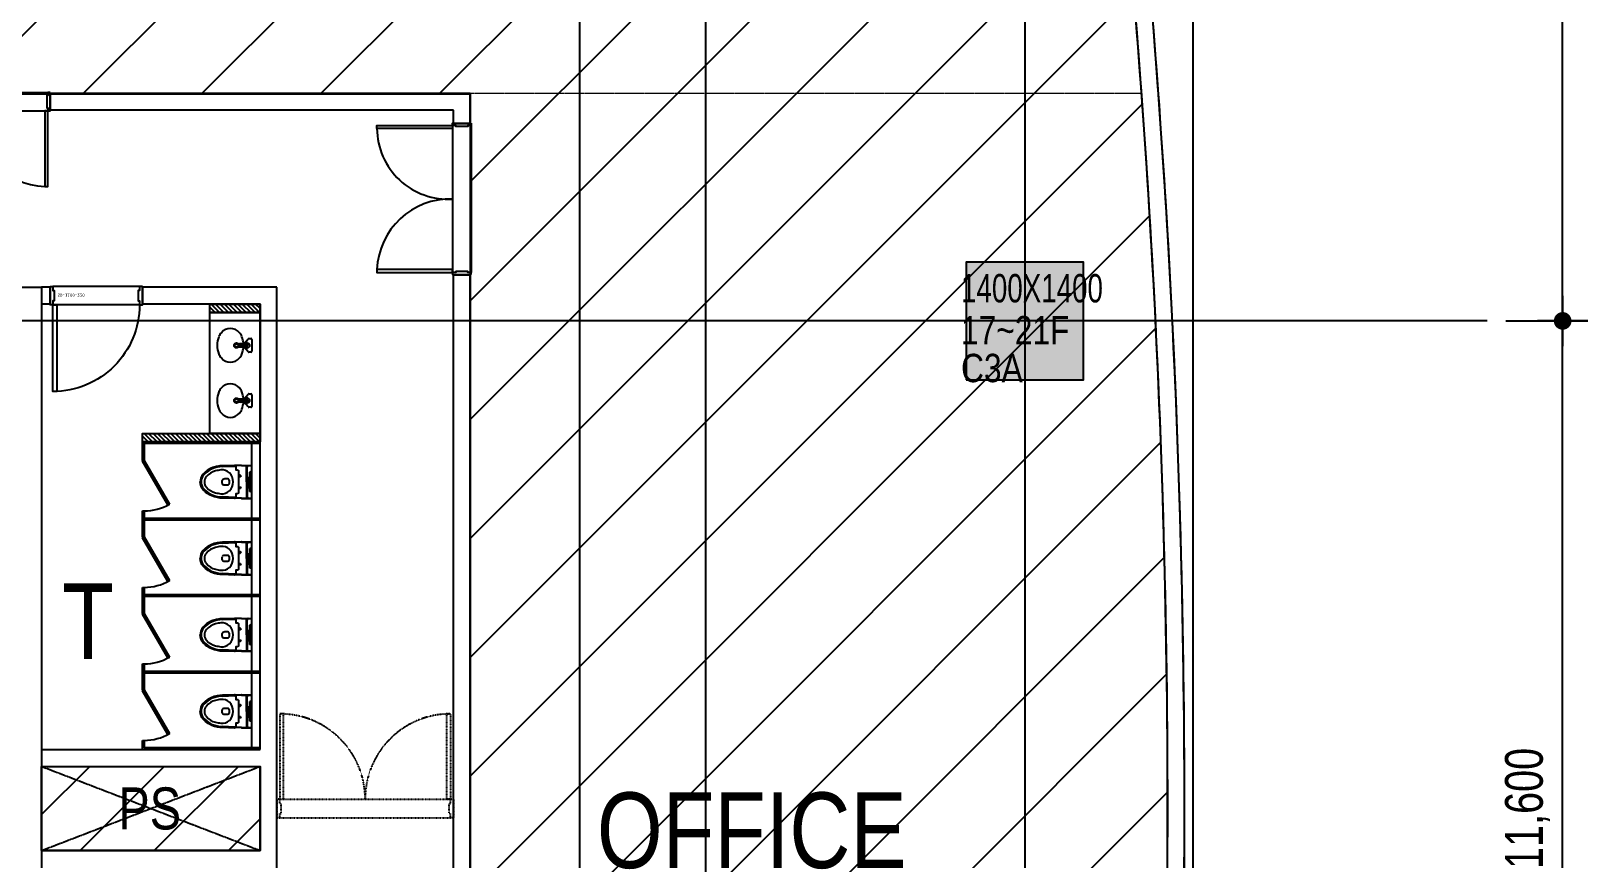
# Model space of a CAD drawing. Header units: millimetres. Extents: x -179076 to 173472, y -18667 to 271134.
# Drawn here: x 56358 to 74883, y 226810 to 236657 of the extents above; entities that cross this region are included whole.
import ezdxf
from ezdxf.enums import TextEntityAlignment as Align

# ---------------------------------------------------------------- set-up
doc = ezdxf.new("R2010")
doc.units = ezdxf.units.MM
for name, pattern in [('X-F_Exit_21F$0$18$0$STYLE_19', [0.83328, 0.41656, -0.41672]), ('X-GRID_5~ROOF$0$CENTER2', [1.125, 0.75, -0.125, 0.125, -0.125]), ('X-INT-OFFICE-21F$0$DASHED', [3, 2, -1]), ('X-INT-OFFICE-21F$0$X-INT-OFFICE-21F$0$DASHED', [3, 2, -1])]:
    doc.linetypes.add(name, pattern=pattern)
doc.layers.get('0').update_dxf_attribs({"lineweight": 20})
doc.layers.get('Defpoints').update_dxf_attribs({"color": 151, "lineweight": 9})
for name, color, linetype in [('A-DIM1', 7, 'Continuous'), ('hatch_excl', 12, 'Continuous'), ('X-COL-21F$0$A-254', 254, 'Continuous'), ('X-COL-21F$0$A-COL', 2, 'Continuous'), ('X-CORE_21F$0$A-CON', 2, 'Continuous'), ('X-EXT_21F$0$A-WIN', 6, 'Continuous'), ('X-F_Exit_21F$0$A-FSD', 4, 'Continuous'), ('X-GRID_5~ROOF$0$A-CEN1', 1, 'X-GRID_5~ROOF$0$CENTER2'), ('X-INT-OFFICE-21F$0$A-DOOR', 4, 'Continuous'), ('X-INT-OFFICE-21F$0$A-DOORF', 9, 'Continuous'), ('X-INT-OFFICE-21F$0$A-ELE4', 8, 'Continuous'), ('X-INT-OFFICE-21F$0$A-WALD', 7, 'Continuous'), ('X-INT-OFFICE-21F$0$X-INT-OFFICE-21F$0$A-DOOR', 4, 'Continuous'), ('X-INT-OFFICE-21F$0$X-INT-OFFICE-21F$0$A-OPEN2', 9, 'X-INT-OFFICE-21F$0$X-INT-OFFICE-21F$0$DASHED'), ('X-INT-OFFICE-21F$0$X-INT-OFFICE-21F$0$A-TOIL', 6, 'Continuous'), ('X-INT-OFFICE-21F$0$X-INT-OFFICE-21F$0$A-WALD', 7, 'Continuous'), ('X-INT-OFFICE-21F$0$X-INT-OFFICE-22~35F$0$X-INT-OFFICE-6~19F$0$X-INT-OFFICE-22~35F$0$A-DOOR', 4, 'Continuous'), ('X-INT-OFFICE-21F$0$X-INT-OFFICE-22~35F$0$X-INT-OFFICE-6~19F$0$X-INT-OFFICE-22~35F$0$A-DOORF', 9, 'Continuous')]:
    doc.layers.add(name, color=color, linetype=linetype)
doc.layers.add('ndc area', color=50, linetype='Continuous', plot=False)
doc.styles.add('Hrtext', font='', dxfattribs={"width": 0.8})
doc.styles.add('X-COL-21F$0$Hrtext', font='arial.ttf', dxfattribs={"width": 0.8})
doc.styles.add('X-INT-OFFICE-21F$0$Hrtext', font='arial.ttf', dxfattribs={"width": 0.8})
doc.styles.add('X-INT-OFFICE-21F$0$X-INT-OFFICE-21F$0$X-INT-OFFICE-6~19F$0$X-INT-OFFICE-22~35F$0$Hrtext', font='arial.ttf', dxfattribs={"width": 0.8})
doc.styles.add('X-INT-OFFICE-21F$0$X-INT-OFFICE-22~35F$0$X-INT-OFFICE-6~19F$0$X-INT-OFFICE-22~35F$0$X-PLAN$0$Standard', font='')
doc.styles.get('Hrtext').set_extended_font_data('Dotum')
doc.styles.get('X-INT-OFFICE-21F$0$X-INT-OFFICE-22~35F$0$X-INT-OFFICE-6~19F$0$X-INT-OFFICE-22~35F$0$X-PLAN$0$Standard').set_extended_font_data('DotumChe')
doc.dimstyles.new('HEERIM(Ext)', dxfattribs={"dimtxt": 3, "dimasz": 1, "dimexe": 2, "dimexo": 1.5, "dimgap": 1, "dimtad": 1, "dimdec": 0, "dimzin": 0, "dimdsep": 46, "dimlunit": 6, "dimtxsty": 'Hrtext', "dimblk": 'dotdim1', "dimcen": 1, "dimdle": 2, "dimclrd": 256, "dimclre": 256, "dimclrt": 3, "dimadec": 0, "dimazin": 0, "dimtfac": 1, "dimtdec": 0, "dimtix": 1, "dimtmove": 2, "dimatfit": 3, "dimldrblk": 'dotdim1', "dimfxl": 2, "dimtolj": 1, "dimtzin": 0, "dimlwd": -1, "dimarcsym": 0})

# ---------------------------------------------------------------- blocks, each defined once
blk = doc.blocks.new('X-INT-OFFICE-21F$0$DOOR_2400')
at = {"layer": 'X-INT-OFFICE-21F$0$A-DOOR'}
for points in [[(41794, 101558), (41794, 101523), (41844, 101523), (41844, 101508), (42038, 101508), (42038, 101523), (42088, 101523), (42088, 101558)], [(42088, 101523), (42088, 101478), (43288, 101478), (43288, 101523)], [(41794, 99158), (41794, 99193), (41844, 99193), (41844, 99208), (42038, 99208), (42038, 99193), (42088, 99193), (42088, 99158)], [(42088, 99193), (42088, 99238), (43288, 99238), (43288, 99193)]]:
    blk.add_lwpolyline(points, close=True, dxfattribs=at)
at = {"layer": 'X-INT-OFFICE-21F$0$A-DOORF'}
for centre, radius, start, end in [((42121, 101526), 1168, 268.3863, 357.6653), ((42157, 99230), 1131, 0.4286, 93.5198)]:
    blk.add_arc(centre, radius, start, end, dxfattribs=at)
at = {"layer": 'X-INT-OFFICE-21F$0$A-ELE4'}
for p, q in [((41794, 99193), (41794, 101523)), ((42088, 99193), (42088, 101523))]:
    blk.add_line(p, q, dxfattribs=at)
blk = doc.blocks.new('X-INT-OFFICE-21F$0$X-INT-OFFICE-21F$0$X-INT-OFFICE-22~35F$0$X-INT-OFFICE-22~35F$0$SD-1000-220')
at = {"layer": 'X-INT-OFFICE-21F$0$A-ELE4'}
for p, q in [((1065, 28), (35, 28)), ((1065, -192), (35, -192))]:
    blk.add_line(p, q, dxfattribs=at)
at = {"layer": 'X-INT-OFFICE-21F$0$X-INT-OFFICE-22~35F$0$X-INT-OFFICE-6~19F$0$X-INT-OFFICE-22~35F$0$A-DOOR'}
for points in [[(35, 28), (80, 28), (80, 1058), (35, 1058)], [(0, -192), (35, -192), (35, -142), (50, -142), (50, -22), (35, -22), (35, 28), (0, 28)], [(1100, -192), (1065, -192), (1065, -142), (1050, -142), (1050, -22), (1065, -22), (1065, 28), (1100, 28)]]:
    blk.add_lwpolyline(points, close=True, dxfattribs=at)
at = {"layer": 'X-INT-OFFICE-21F$0$X-INT-OFFICE-22~35F$0$X-INT-OFFICE-6~19F$0$X-INT-OFFICE-22~35F$0$A-DOORF'}
blk.add_arc((35, 28), 1030, 359.9893, 90.0107, dxfattribs=at)
at = {"layer": 'Defpoints', "linetype": 'Continuous', "style": 'X-INT-OFFICE-21F$0$X-INT-OFFICE-22~35F$0$X-INT-OFFICE-6~19F$0$X-INT-OFFICE-22~35F$0$X-PLAN$0$Standard', "text_generation_flag": 6}
blk.add_text('SD-1100-220', height=37.5, rotation=180, dxfattribs=at).set_placement((251, -88), align=Align.MIDDLE)
blk = doc.blocks.new('X-INT-OFFICE-21F')
at = {"layer": 'X-INT-OFFICE-21F$0$X-INT-OFFICE-21F$0$A-TOIL'}
h = blk.add_hatch(dxfattribs=at)
h.set_pattern_fill('ANSI31', color=256, scale=300, angle=450)
h.set_pattern_definition([(135, (248026.95, 872.39), (-26.516504, -26.516504), [])])
h.paths.add_polyline_path([(121149, 92571), (121149, 92471), (121749, 92471), (121749, 92571)])
h = blk.add_hatch(dxfattribs=at)
h.set_pattern_fill('ANSI31', color=256, scale=300, angle=450)
h.set_pattern_definition([(135, (246326.95, 2411.213), (-26.516504, -26.516504), [])])
h.paths.add_polyline_path([(121749, 91032), (121749, 90932), (120349, 90932), (120349, 91032)])
at = {"layer": 'Defpoints', "linetype": 'X-INT-OFFICE-21F$0$DASHED'}
blk.add_line((124249, 95080), (132239, 95080), dxfattribs=at)
at = {"layer": 'X-INT-OFFICE-21F$0$A-WALD'}
for p, q in [((119249, 95080), (124249, 95080)), ((119249, 95080), (119249, 94880)), ((124249, 94721), (124249, 95080)), ((124049, 94880), (119249, 94880)), ((124049, 94721), (124049, 94880)), ((124049, 94721), (124249, 94721)), ((124049, 80221), (124049, 92921)), ((124049, 92921), (124249, 92921)), ((124249, 80221), (124249, 92921)), ((121949, 80371), (121949, 92771))]:
    blk.add_line(p, q, dxfattribs=at)
at = {"layer": 'X-INT-OFFICE-21F$0$X-INT-OFFICE-21F$0$A-OPEN2'}
for p, q in [((119149, 86071), (121749, 87071)), ((119149, 87071), (121749, 86071))]:
    blk.add_line(p, q, dxfattribs=at)
at = {"layer": 'X-INT-OFFICE-21F$0$X-INT-OFFICE-21F$0$A-TOIL'}
for p, q in [((121593, 92090), (121511, 92090)), ((121511, 92070), (121593, 92070)), ((121547, 92095), (121541, 92095)), ((121551, 92090), (121607, 92157)), ((121607, 92004), (121551, 92070)), ((121615, 92160), (121640, 92160)), ((121650, 92150), (121650, 92010)), ((121541, 92065), (121547, 92065)), ((121640, 92000), (121615, 92000)), ((121593, 91433), (121511, 91433)), ((121511, 91413), (121593, 91413)), ((121547, 91438), (121541, 91438)), ((121541, 91408), (121547, 91408)), ((121551, 91433), (121607, 91500)), ((121607, 91347), (121551, 91413)), ((121615, 91503), (121640, 91503)), ((121640, 91343), (121615, 91343)), ((121650, 91493), (121650, 91353)), ((120349, 90711), (120349, 90931)), ((120349, 90931), (121749, 90931)), ((120369, 90931), (120369, 90711)), ((121749, 90911), (120369, 90911)), ((120369, 90711), (120349, 90711)), ((120349, 90001), (120349, 90111)), ((120349, 90111), (120369, 90111)), ((120369, 90111), (120369, 90021)), ((120349, 89801), (120349, 90021)), ((120349, 90021), (121749, 90021)), ((120369, 90021), (120369, 89801)), ((121749, 90021), (120369, 90021)), ((121749, 90001), (120369, 90001)), ((120369, 89801), (120349, 89801)), ((120349, 89091), (120349, 89201)), ((120349, 89201), (120369, 89201)), ((120349, 88891), (120349, 89111)), ((120369, 89201), (120369, 89111)), ((120369, 89111), (120369, 88891)), ((121749, 89111), (120369, 89111)), ((121749, 89091), (120349, 89091)), ((121749, 89091), (120369, 89091)), ((120369, 88891), (120349, 88891)), ((120349, 88181), (120349, 88291)), ((120349, 88291), (120369, 88291)), ((120349, 87981), (120349, 88201)), ((121749, 88181), (120349, 88181)), ((120369, 88291), (120369, 88201)), ((120369, 88201), (120369, 87981)), ((121749, 88201), (120369, 88201)), ((121749, 88181), (120369, 88181)), ((120369, 87981), (120349, 87981)), ((120349, 87271), (120349, 87381)), ((120349, 87381), (120369, 87381)), ((121749, 87271), (120349, 87271)), ((120369, 87381), (120369, 87291)), ((121749, 87291), (120369, 87291))]:
    blk.add_line(p, q, dxfattribs=at)
for points in [[(121749, 92471), (121149, 92471), (121149, 92571), (121749, 92571)], [(121149, 92471), (121749, 92471), (121749, 91032), (121149, 91032)], [(121749, 91032), (121749, 90932), (120349, 90932), (120349, 91032)], [(120669, 90192), (120651, 90182), (120351, 90701), (120369, 90711)], [(120669, 89282), (120651, 89272), (120351, 89791), (120369, 89801)], [(120669, 88372), (120651, 88362), (120351, 88881), (120369, 88891)], [(120669, 87462), (120651, 87452), (120351, 87971), (120369, 87981)]]:
    blk.add_lwpolyline(points, close=True, dxfattribs=at)
for points in [[(121649, 90001), (121649, 90911)], [(121649, 89091), (121649, 90001)], [(121649, 88181), (121649, 89091)], [(121649, 87271), (121649, 88181)]]:
    blk.add_lwpolyline(points, dxfattribs=at)
for centre, radius in [((121468, 92080), 29.9), ((121468, 92080), 19.9), ((121593, 92080), 30.3), ((121468, 91423), 29.9), ((121468, 91423), 19.9), ((121593, 91423), 30.3)]:
    blk.add_circle(centre, radius, dxfattribs=at)
for centre, radius, start, end in [((121395, 92140), 140, 40.0697, 139.9303), ((121497, 92080), 260, 156.5878, 203.4122), ((121433, 92108), 190, 139.9303, 156.5878), ((121505, 92080), 17.8, 117.0341, 242.9659), ((121516, 91960), 137, 79.4793, 98.2701), ((121511, 92080), 10, 90, 270), ((121357, 92108), 190, 23.4122, 40.0697), ((121292, 92080), 260, 3.4161, 23.4122), ((121548, 92113), 17.3, 268.5058, 314.0345), ((121588, 92072), 39.8, 72.2904, 137.0586), ((121593, 92080), 10, 270, 90), ((121615, 92150), 10, 90, 139.9572), ((121640, 92150), 10, 0, 90), ((121433, 92052), 190, 203.4122, 220.0697), ((121395, 92020), 140, 220.0697, 319.9303), ((121516, 92200), 137, 261.7299, 280.5207), ((121357, 92052), 190, 319.9303, 336.5878), ((121292, 92080), 260, 336.5878, 356.5839), ((121548, 92048), 17.3, 45.9655, 91.4942), ((121588, 92089), 39.8, 222.9414, 287.7096), ((121615, 92010), 10, 220.0428, 270), ((121640, 92010), 10, 270, 0), ((121497, 91423), 260, 156.5878, 203.4122), ((121433, 91451), 190, 139.9303, 156.5878), ((121395, 91483), 140, 40.0697, 139.9303), ((121357, 91451), 190, 23.4122, 40.0697), ((121292, 91423), 260, 3.4161, 23.4122), ((121505, 91423), 17.8, 117.0341, 242.9659), ((121516, 91304), 137, 79.4793, 98.2701), ((121516, 91543), 137, 261.7299, 280.5207), ((121511, 91423), 10, 90, 270), ((121292, 91423), 260, 336.5878, 356.5839), ((121548, 91456), 17.3, 268.5058, 314.0345), ((121548, 91391), 17.3, 45.9655, 91.4942), ((121588, 91415), 39.8, 72.2904, 137.0586), ((121588, 91432), 39.8, 222.9414, 287.7096), ((121593, 91423), 10, 270, 90), ((121615, 91493), 10, 90, 139.9572), ((121615, 91353), 10, 220.0428, 270), ((121640, 91493), 10, 0, 90), ((121640, 91353), 10, 270, 0), ((121433, 91395), 190, 203.4122, 220.0697), ((121395, 91363), 140, 220.0697, 319.9303), ((121357, 91395), 190, 319.9303, 336.5878), ((120369, 90711), 600, 270, 300), ((120369, 89801), 600, 270, 300), ((120369, 88891), 600, 270, 300), ((120369, 87981), 600, 270, 300)]:
    blk.add_arc(centre, radius, start, end, dxfattribs=at)
at = {"layer": 'X-INT-OFFICE-21F$0$X-INT-OFFICE-21F$0$A-WALD'}
for p, q in [((119249, 92771), (119149, 92771)), ((119249, 92771), (119249, 92571)), ((121949, 92771), (120349, 92771)), ((120349, 92771), (120349, 92571)), ((119249, 92571), (119149, 92571)), ((121749, 92571), (120349, 92571)), ((121749, 87271), (121749, 92571)), ((119149, 87271), (121749, 87271)), ((119149, 87071), (121749, 87071)), ((121749, 86071), (121749, 87071)), ((119149, 86071), (121749, 86071))]:
    blk.add_line(p, q, dxfattribs=at)
at = {"xscale": 0.7499999999999954, "yscale": 0.7499999999999954, "zscale": 0.7499999999999954}
for p, rotation in [((43080, 126435), 270), ((155605, 169090), 180)]:
    blk.add_blockref('X-INT-OFFICE-21F$0$DOOR_2400', p, dxfattribs=dict(at, rotation=rotation))
at = {"layer": 'X-INT-OFFICE-21F$0$X-INT-OFFICE-21F$0$A-DOOR', "xscale": -1, "rotation": 180}
blk.add_blockref('X-INT-OFFICE-21F$0$X-INT-OFFICE-21F$0$X-INT-OFFICE-22~35F$0$X-INT-OFFICE-22~35F$0$SD-1000-220', (119249, 92589), dxfattribs=at)
at = {"layer": 'Defpoints', "width": 0.8}
for s, height, style, p in [('T', 900, 'X-INT-OFFICE-21F$0$X-INT-OFFICE-21F$0$X-INT-OFFICE-6~19F$0$X-INT-OFFICE-22~35F$0$Hrtext', (119701, 88797)), ('PS', 500, 'X-INT-OFFICE-21F$0$Hrtext', (120435, 86571)), ('OFFICE', 900, 'X-INT-OFFICE-21F$0$Hrtext', (127600, 86311))]:
    blk.add_text(s, height=height, dxfattribs=dict(at, style=style)).set_placement(p, align=Align.MIDDLE_CENTER)
for points in [[(121649, 90260), (121526, 90260), (121513, 90261), (121501, 90261), (121489, 90261), (121476, 90262), (121464, 90262), (121452, 90262), (121450, 90262), (121448, 90261), (121447, 90261), (121445, 90261), (121301, 90266), (121288, 90266), (121276, 90267), (121264, 90268), (121252, 90270), (121240, 90272), (121228, 90274), (121216, 90278), (121204, 90281), (121189, 90285), (121174, 90291), (121160, 90297), (121145, 90304), (121132, 90312), (121119, 90321), (121106, 90330), (121094, 90340), (121083, 90351), (121072, 90363), (121068, 90368), (121064, 90373), (121061, 90378), (121058, 90383), (121055, 90388), (121049, 90399), (121044, 90410), (121041, 90421), (121038, 90433), (121036, 90444), (121036, 90456), (121036, 90468), (121038, 90480), (121041, 90492), (121044, 90503), (121049, 90514), (121055, 90524), (121058, 90530), (121061, 90535), (121064, 90540), (121068, 90545), (121072, 90549), (121083, 90561), (121094, 90572), (121106, 90582), (121119, 90592), (121132, 90601), (121145, 90608), (121160, 90616), (121174, 90622), (121189, 90627), (121204, 90631), (121216, 90635), (121228, 90638), (121240, 90641), (121252, 90643), (121264, 90645), (121276, 90645), (121288, 90646), (121301, 90647), (121445, 90652), (121447, 90651), (121448, 90651), (121450, 90651), (121452, 90650), (121464, 90651), (121476, 90651), (121489, 90651), (121501, 90652), (121513, 90652), (121526, 90652), (121649, 90652)], [(121649, 89350), (121526, 89350), (121513, 89351), (121501, 89351), (121489, 89351), (121476, 89352), (121464, 89352), (121452, 89352), (121450, 89352), (121448, 89351), (121447, 89351), (121445, 89351), (121301, 89356), (121288, 89356), (121276, 89357), (121264, 89358), (121252, 89360), (121240, 89362), (121228, 89364), (121216, 89368), (121204, 89371), (121189, 89375), (121174, 89381), (121160, 89387), (121145, 89394), (121132, 89402), (121119, 89411), (121106, 89420), (121094, 89430), (121083, 89441), (121072, 89453), (121068, 89458), (121064, 89463), (121061, 89468), (121058, 89473), (121055, 89478), (121049, 89489), (121044, 89500), (121041, 89511), (121038, 89523), (121036, 89534), (121036, 89546), (121036, 89558), (121038, 89570), (121041, 89582), (121044, 89593), (121049, 89604), (121055, 89614), (121058, 89620), (121061, 89625), (121064, 89630), (121068, 89635), (121072, 89639), (121083, 89651), (121094, 89662), (121106, 89672), (121119, 89682), (121132, 89691), (121145, 89698), (121160, 89706), (121174, 89712), (121189, 89717), (121204, 89721), (121216, 89725), (121228, 89728), (121240, 89731), (121252, 89733), (121264, 89735), (121276, 89735), (121288, 89736), (121301, 89737), (121445, 89742), (121447, 89741), (121448, 89741), (121450, 89741), (121452, 89740), (121464, 89741), (121476, 89741), (121489, 89741), (121501, 89742), (121513, 89742), (121526, 89742), (121649, 89742)], [(121649, 88440), (121526, 88440), (121513, 88441), (121501, 88441), (121489, 88441), (121476, 88442), (121464, 88442), (121452, 88442), (121450, 88442), (121448, 88441), (121447, 88441), (121445, 88441), (121301, 88446), (121288, 88446), (121276, 88447), (121264, 88448), (121252, 88450), (121240, 88452), (121228, 88454), (121216, 88458), (121204, 88461), (121189, 88465), (121174, 88471), (121160, 88477), (121145, 88484), (121132, 88492), (121119, 88501), (121106, 88510), (121094, 88520), (121083, 88531), (121072, 88543), (121068, 88548), (121064, 88553), (121061, 88558), (121058, 88563), (121055, 88568), (121049, 88579), (121044, 88590), (121041, 88601), (121038, 88613), (121036, 88624), (121036, 88636), (121036, 88648), (121038, 88660), (121041, 88672), (121044, 88683), (121049, 88694), (121055, 88704), (121058, 88710), (121061, 88715), (121064, 88720), (121068, 88725), (121072, 88729), (121083, 88741), (121094, 88752), (121106, 88762), (121119, 88772), (121132, 88781), (121145, 88788), (121160, 88796), (121174, 88802), (121189, 88807), (121204, 88811), (121216, 88815), (121228, 88818), (121240, 88821), (121252, 88823), (121264, 88825), (121276, 88825), (121288, 88826), (121301, 88827), (121445, 88832), (121447, 88831), (121448, 88831), (121450, 88831), (121452, 88830), (121464, 88831), (121476, 88831), (121489, 88831), (121501, 88832), (121513, 88832), (121526, 88832), (121649, 88832)], [(121649, 87530), (121526, 87530), (121513, 87531), (121501, 87531), (121489, 87531), (121476, 87532), (121464, 87532), (121452, 87532), (121450, 87532), (121448, 87531), (121447, 87531), (121445, 87531), (121301, 87536), (121288, 87536), (121276, 87537), (121264, 87538), (121252, 87540), (121240, 87542), (121228, 87544), (121216, 87548), (121204, 87551), (121189, 87555), (121174, 87561), (121160, 87567), (121145, 87574), (121132, 87582), (121119, 87591), (121106, 87600), (121094, 87610), (121083, 87621), (121072, 87633), (121068, 87638), (121064, 87643), (121061, 87648), (121058, 87653), (121055, 87658), (121049, 87669), (121044, 87680), (121041, 87691), (121038, 87703), (121036, 87714), (121036, 87726), (121036, 87738), (121038, 87750), (121041, 87762), (121044, 87773), (121049, 87784), (121055, 87794), (121058, 87800), (121061, 87805), (121064, 87810), (121068, 87815), (121072, 87819), (121083, 87831), (121094, 87842), (121106, 87852), (121119, 87862), (121132, 87871), (121145, 87878), (121160, 87886), (121174, 87892), (121189, 87897), (121204, 87901), (121216, 87905), (121228, 87908), (121240, 87911), (121252, 87913), (121264, 87915), (121276, 87915), (121288, 87916), (121301, 87917), (121445, 87922), (121447, 87921), (121448, 87921), (121450, 87921), (121452, 87920), (121464, 87921), (121476, 87921), (121489, 87921), (121501, 87922), (121513, 87922), (121526, 87922), (121649, 87922)]]:
    blk.add_wipeout(points).translate(0, 0, 0).dxf.layer = 'X-INT-OFFICE-21F$0$X-INT-OFFICE-21F$0$A-TOIL'
at = {"layer": 'X-INT-OFFICE-21F$0$X-INT-OFFICE-21F$0$A-TOIL'}
for p, q in [((121526, 90652), (121649, 90652)), ((121526, 90649), (121649, 90649)), ((121587, 90456), (121587, 90634)), ((121594, 90456), (121594, 90634)), ((121649, 90260), (121649, 90652)), ((121587, 90456), (121587, 90279)), ((121594, 90456), (121594, 90279)), ((121619, 90448), (121619, 90516)), ((121627, 90516), (121619, 90516)), ((121627, 90448), (121619, 90448)), ((121619, 90378), (121619, 90446)), ((121627, 90446), (121619, 90446)), ((121649, 90579), (121627, 90573)), ((121627, 90340), (121627, 90573)), ((121649, 90334), (121649, 90579)), ((121526, 90264), (121649, 90264)), ((121526, 90260), (121649, 90260)), ((121627, 90378), (121619, 90378)), ((121649, 90334), (121627, 90340)), ((121526, 89742), (121649, 89742)), ((121526, 89739), (121649, 89739)), ((121587, 89546), (121587, 89724)), ((121594, 89546), (121594, 89724)), ((121649, 89669), (121627, 89663)), ((121627, 89430), (121627, 89663)), ((121649, 89350), (121649, 89742)), ((121649, 89424), (121649, 89669)), ((121587, 89546), (121587, 89369)), ((121594, 89546), (121594, 89369)), ((121619, 89538), (121619, 89606)), ((121627, 89606), (121619, 89606)), ((121627, 89538), (121619, 89538)), ((121619, 89468), (121619, 89536)), ((121627, 89536), (121619, 89536)), ((121526, 89354), (121649, 89354)), ((121526, 89350), (121649, 89350)), ((121627, 89468), (121619, 89468)), ((121649, 89424), (121627, 89430)), ((121526, 88832), (121649, 88832)), ((121526, 88829), (121649, 88829)), ((121587, 88636), (121587, 88814)), ((121594, 88636), (121594, 88814)), ((121649, 88759), (121627, 88753)), ((121627, 88520), (121627, 88753)), ((121649, 88440), (121649, 88832)), ((121649, 88514), (121649, 88759)), ((121587, 88636), (121587, 88459)), ((121594, 88636), (121594, 88459)), ((121619, 88628), (121619, 88696)), ((121627, 88696), (121619, 88696)), ((121627, 88628), (121619, 88628)), ((121619, 88558), (121619, 88626)), ((121627, 88626), (121619, 88626)), ((121627, 88558), (121619, 88558)), ((121526, 88444), (121649, 88444)), ((121526, 88440), (121649, 88440)), ((121649, 88514), (121627, 88520)), ((121526, 87922), (121649, 87922)), ((121526, 87919), (121649, 87919)), ((121587, 87726), (121587, 87904)), ((121594, 87726), (121594, 87904)), ((121649, 87849), (121627, 87843)), ((121627, 87610), (121627, 87843)), ((121649, 87530), (121649, 87922)), ((121649, 87604), (121649, 87849)), ((121587, 87726), (121587, 87549)), ((121594, 87726), (121594, 87549)), ((121619, 87718), (121619, 87786)), ((121627, 87786), (121619, 87786)), ((121627, 87718), (121619, 87718)), ((121619, 87648), (121619, 87716)), ((121627, 87716), (121619, 87716)), ((121627, 87648), (121619, 87648)), ((121526, 87534), (121649, 87534)), ((121526, 87530), (121649, 87530)), ((121649, 87604), (121627, 87610))]:
    blk.add_line(p, q, dxfattribs=at)
for points in [[(121463, 90598), (121463, 90634, 0.424133), (121444, 90652), (121301, 90647, 0.208401), (121071, 90547, 0.392773), (121071, 90366, 0.208401), (121301, 90266), (121444, 90261, 0.424133), (121463, 90279), (121463, 90315)], [(121452, 90650), (121314, 90647, 0.055395), (121204, 90631, 0.154276), (121072, 90549, 0.179504), (121037, 90456)], [(121301, 90637, 0.208514), (121079, 90540, 0.392773), (121079, 90372, 0.208514), (121301, 90276, 0.208514)], [(121301, 90637), (121446, 90643, -0.427488), (121458, 90632), (121458, 90598), (121479, 90598, -0.414214), (121492, 90585), (121492, 90328, -0.414214), (121479, 90315), (121458, 90315), (121458, 90280, -0.427488), (121446, 90269), (121301, 90276)], [(121526, 90652, 0.012538), (121525, 90652), (121452, 90650)], [(121526, 90649, 0.012538), (121526, 90649), (121457, 90647)], [(121452, 90262), (121314, 90266, -0.055395), (121204, 90281, -0.154276), (121072, 90363, -0.179504), (121037, 90456)], [(121492, 90519), (121511, 90519, 1), (121511, 90534), (121492, 90534)], [(121526, 90260, -0.012538), (121525, 90260), (121452, 90262)], [(121526, 90264, -0.012538), (121526, 90264), (121457, 90266)], [(121492, 90394), (121511, 90394, -1), (121511, 90379), (121492, 90379)], [(121463, 89688), (121463, 89724, 0.424133), (121444, 89742), (121301, 89737, 0.208401), (121071, 89637, 0.392773), (121071, 89456, 0.208401), (121301, 89356), (121444, 89351, 0.424133), (121463, 89369), (121463, 89405)], [(121452, 89740), (121314, 89737, 0.055395), (121204, 89721, 0.154276), (121072, 89639, 0.179504), (121037, 89546)], [(121301, 89727, 0.208514), (121079, 89630, 0.392773), (121079, 89462, 0.208514), (121301, 89366, 0.208514)], [(121301, 89727), (121446, 89733, -0.427488), (121458, 89722), (121458, 89688), (121479, 89688, -0.414214), (121492, 89675), (121492, 89418, -0.414214), (121479, 89405), (121458, 89405), (121458, 89370, -0.427488), (121446, 89359), (121301, 89366)], [(121526, 89742, 0.012538), (121525, 89742), (121452, 89740)], [(121526, 89739, 0.012538), (121526, 89739), (121457, 89737)], [(121452, 89352), (121314, 89356, -0.055395), (121204, 89371, -0.154276), (121072, 89453, -0.179504), (121037, 89546)], [(121492, 89609), (121511, 89609, 1), (121511, 89624), (121492, 89624)], [(121492, 89484), (121511, 89484, -1), (121511, 89469), (121492, 89469)], [(121526, 89350, -0.012538), (121525, 89350), (121452, 89352)], [(121526, 89354, -0.012538), (121526, 89354), (121457, 89356)], [(121463, 88778), (121463, 88814, 0.424133), (121444, 88832), (121301, 88827, 0.208401), (121071, 88727, 0.392773), (121071, 88546, 0.208401), (121301, 88446), (121444, 88441, 0.424133), (121463, 88459), (121463, 88495)], [(121452, 88830), (121314, 88827, 0.055395), (121204, 88811, 0.154276), (121072, 88729, 0.179504), (121037, 88636)], [(121301, 88817, 0.208514), (121079, 88720, 0.392773), (121079, 88552, 0.208514), (121301, 88456, 0.208514)], [(121301, 88817), (121446, 88823, -0.427488), (121458, 88812), (121458, 88778), (121479, 88778, -0.414214), (121492, 88765), (121492, 88508, -0.414214), (121479, 88495), (121458, 88495), (121458, 88460, -0.427488), (121446, 88449), (121301, 88456)], [(121526, 88832, 0.012538), (121525, 88832), (121452, 88830)], [(121526, 88829, 0.012538), (121526, 88829), (121457, 88827)], [(121452, 88442), (121314, 88446, -0.055395), (121204, 88461, -0.154276), (121072, 88543, -0.179504), (121037, 88636)], [(121492, 88699), (121511, 88699, 1), (121511, 88714), (121492, 88714)], [(121492, 88574), (121511, 88574, -1), (121511, 88559), (121492, 88559)], [(121526, 88440, -0.012538), (121525, 88440), (121452, 88442)], [(121526, 88444, -0.012538), (121526, 88444), (121457, 88446)], [(121463, 87868), (121463, 87904, 0.424133), (121444, 87922), (121301, 87917, 0.208401), (121071, 87817, 0.392773), (121071, 87636, 0.208401), (121301, 87536), (121444, 87531, 0.424133), (121463, 87549), (121463, 87585)], [(121452, 87920), (121314, 87917, 0.055395), (121204, 87901, 0.154276), (121072, 87819, 0.179504), (121037, 87726)], [(121301, 87907, 0.208514), (121079, 87810, 0.392773), (121079, 87642, 0.208514), (121301, 87546, 0.208514)], [(121301, 87907), (121446, 87913, -0.427488), (121458, 87902), (121458, 87868), (121479, 87868, -0.414214), (121492, 87855), (121492, 87598, -0.414214), (121479, 87585), (121458, 87585), (121458, 87550, -0.427488), (121446, 87539), (121301, 87546)], [(121526, 87922, 0.012538), (121525, 87922), (121452, 87920)], [(121526, 87919, 0.012538), (121526, 87919), (121457, 87917)], [(121452, 87532), (121314, 87536, -0.055395), (121204, 87551, -0.154276), (121072, 87633, -0.179504), (121037, 87726)], [(121492, 87789), (121511, 87789, 1), (121511, 87804), (121492, 87804)], [(121492, 87664), (121511, 87664, -1), (121511, 87649), (121492, 87649)], [(121526, 87530, -0.012538), (121525, 87530), (121452, 87532)], [(121526, 87534, -0.012538), (121526, 87534), (121457, 87536)]]:
    blk.add_lwpolyline(points, format="xyb", dxfattribs=at)
for centre in [(121511, 90526), (121511, 90386), (121511, 89616), (121511, 89476), (121511, 88706), (121511, 88566), (121511, 87796), (121511, 87656)]:
    blk.add_circle(centre, 8.06, dxfattribs=at)
for centre, radius, start, end in [((121329, 90144), 456, 95.8102, 104.2134), ((121296, 90472), 127, 46.4239, 95.8102), ((121602, 90634), 15, 90, 180), ((121609, 90634), 15, 90, 180), ((121182, 90456), 96, 139.2943, 180), ((121182, 90456), 96, 180, 220.7057), ((121269, 90381), 211, 104.2134, 139.2943), ((121336, 90456), 44, 153.023, 207.4311), ((121319, 90465), 25, 95.0711, 153.023), ((121320, 90447), 25, 207.4311, 265.3203), ((121350, 90118), 373, 87.6739, 95.0711), ((121350, 90814), 393, 265.3203, 272.2988), ((121365, 90476), 15, 23.2583, 87.6739), ((121365, 90437), 15, 272.2988, 336.7535), ((121319, 90456), 64.9, 336.7535, 23.2583), ((121281, 90456), 148, 0, 46.4239), ((121281, 90456), 148, 313.5761, 0), ((121269, 90531), 211, 220.7057, 255.7866), ((121329, 90769), 456, 255.7866, 264.1898), ((121296, 90441), 127, 264.1898, 313.5761), ((121602, 90279), 15, 180, 270), ((121609, 90279), 15, 180, 270), ((121269, 89471), 211, 104.2134, 139.2943), ((121329, 89234), 456, 95.8102, 104.2134), ((121296, 89562), 127, 46.4239, 95.8102), ((121602, 89724), 15, 90, 180), ((121609, 89724), 15, 90, 180), ((121182, 89546), 96, 139.2943, 180), ((121182, 89546), 96, 180, 220.7057), ((121269, 89621), 211, 220.7057, 255.7866), ((121336, 89546), 44, 153.023, 207.4311), ((121319, 89555), 25, 95.0711, 153.023), ((121320, 89537), 25, 207.4311, 265.3203), ((121350, 89208), 373, 87.6739, 95.0711), ((121350, 89904), 393, 265.3203, 272.2988), ((121365, 89566), 15, 23.2583, 87.6739), ((121365, 89527), 15, 272.2988, 336.7535), ((121319, 89546), 64.9, 336.7535, 23.2583), ((121281, 89546), 148, 0, 46.4239), ((121281, 89546), 148, 313.5761, 0), ((121329, 89859), 456, 255.7866, 264.1898), ((121296, 89531), 127, 264.1898, 313.5761), ((121602, 89369), 15, 180, 270), ((121609, 89369), 15, 180, 270), ((121269, 88561), 211, 104.2134, 139.2943), ((121329, 88324), 456, 95.8102, 104.2134), ((121296, 88652), 127, 46.4239, 95.8102), ((121281, 88636), 148, 0, 46.4239), ((121602, 88814), 15, 90, 180), ((121609, 88814), 15, 90, 180), ((121182, 88636), 96, 139.2943, 180), ((121182, 88636), 96, 180, 220.7057), ((121269, 88711), 211, 220.7057, 255.7866), ((121336, 88636), 44, 153.023, 207.4311), ((121319, 88645), 25, 95.0711, 153.023), ((121320, 88627), 25, 207.4311, 265.3203), ((121350, 88298), 373, 87.6739, 95.0711), ((121350, 88994), 393, 265.3203, 272.2988), ((121365, 88656), 15, 23.2583, 87.6739), ((121365, 88617), 15, 272.2988, 336.7535), ((121319, 88636), 64.9, 336.7535, 23.2583), ((121281, 88636), 148, 313.5761, 0), ((121329, 88949), 456, 255.7866, 264.1898), ((121296, 88621), 127, 264.1898, 313.5761), ((121602, 88459), 15, 180, 270), ((121609, 88459), 15, 180, 270), ((121269, 87651), 211, 104.2134, 139.2943), ((121329, 87414), 456, 95.8102, 104.2134), ((121296, 87742), 127, 46.4239, 95.8102), ((121281, 87726), 148, 0, 46.4239), ((121602, 87904), 15, 90, 180), ((121609, 87904), 15, 90, 180), ((121182, 87726), 96, 139.2943, 180), ((121182, 87726), 96, 180, 220.7057), ((121269, 87801), 211, 220.7057, 255.7866), ((121336, 87726), 44, 153.023, 207.4311), ((121319, 87735), 25, 95.0711, 153.023), ((121320, 87717), 25, 207.4311, 265.3203), ((121350, 87388), 373, 87.6739, 95.0711), ((121350, 88084), 393, 265.3203, 272.2988), ((121365, 87746), 15, 23.2583, 87.6739), ((121365, 87707), 15, 272.2988, 336.7535), ((121319, 87726), 64.9, 336.7535, 23.2583), ((121281, 87726), 148, 313.5761, 0), ((121329, 88039), 456, 255.7866, 264.1898), ((121296, 87711), 127, 264.1898, 313.5761), ((121602, 87549), 15, 180, 270), ((121609, 87549), 15, 180, 270)]:
    blk.add_arc(centre, radius, start, end, dxfattribs=at)
blk = doc.blocks.new('X-COL-21F$0$1400X1400_17~21F_C3A')
at = {"layer": 'X-COL-21F$0$A-254'}
h = blk.add_hatch(color=256, dxfattribs=at)
h.dxf.hatch_style = 1
h.paths.add_polyline_path([(-700, -700), (700, -700), (700, 700), (-700, 700)])
at = {"layer": 'Defpoints', "const_width": 0.84}
blk.add_lwpolyline([(700, 700), (-700, -700)], dxfattribs=at)
at = {"layer": 'X-COL-21F$0$A-COL'}
blk.add_lwpolyline([(-700, -700), (700, -700), (700, 700), (-700, 700)], close=True, dxfattribs=at)
at = {"layer": 'Defpoints', "style": 'X-COL-21F$0$Hrtext'}
for s, width, p in [('1400X1400', 0.7, (-759, 220)), ('17~21F', 0.8, (-759, -279))]:
    blk.add_text(s, height=337.5, dxfattribs=dict(at, width=width)).set_placement(p)
at = {"layer": 'Defpoints', "color": 6, "style": 'X-COL-21F$0$Hrtext', "width": 0.8}
blk.add_text('C3A', height=337.5, dxfattribs=at).set_placement((-759, -729))
blk = doc.blocks.new('X-COL-21F')
at = {"layer": 'X-COL-21F$0$A-COL'}
blk.add_blockref('X-COL-21F$0$1400X1400_17~21F_C3A', (130849, 92371), dxfattribs=at)
blk = doc.blocks.new('dotdim1')
at = {"layer": 'A-DIM1'}
for p, q in [((0, 2), (0, -2)), ((-2, 0), (2, 0))]:
    blk.add_line(p, q, dxfattribs=at)
at = {"layer": 'A-DIM1', "const_width": 0.7}
blk.add_lwpolyline([(0.35, 0, 1), (-0.35, 0, 1)], format="xyb", close=True, dxfattribs=at)
blk = doc.blocks.new('*D284')
at = {"layer": 'A-DIM1', "lineweight": -2, "transparency": 16777216}
for p, q in [((57725, -13600), (58700, -13600)), ((57725, -25200), (58700, -25200))]:
    blk.add_line(p, q, dxfattribs=at)
at = {"layer": 'A-DIM1', "transparency": 16777216}
blk.add_line((58400, -25050), (58400, -13750), dxfattribs=at)
at = {"layer": 'Defpoints', "color": 0, "transparency": 16777216}
for p in [(57500, -13600), (58400, -13600), (57500, -25200)]:
    blk.add_point(p, dxfattribs=at)
at = {"layer": 'A-DIM1', "transparency": 16777216, "xscale": 150, "yscale": 150, "zscale": 150}
for p, rotation in [((58400, -13600), 90), ((58400, -25200), 270)]:
    blk.add_blockref('dotdim1', p, dxfattribs=dict(at, rotation=rotation))
at = {"layer": 'A-DIM1', "color": 3, "transparency": 16777216, "insert": (57981, -19400), "char_height": 450, "attachment_point": 5, "rotation": 90, "style": 'Hrtext'}
blk.add_mtext('\\A1;11,600', dxfattribs=at)
blk = doc.blocks.new('*D285')
at = {"layer": 'A-DIM1', "lineweight": -2, "transparency": 16777216}
for p, q in [((57725, -1000), (58700, -1000)), ((57725, -13600), (58700, -13600))]:
    blk.add_line(p, q, dxfattribs=at)
at = {"layer": 'A-DIM1', "transparency": 16777216}
blk.add_line((58400, -13450), (58400, -1150), dxfattribs=at)
at = {"layer": 'Defpoints', "color": 0, "transparency": 16777216}
for p in [(57500, -1000), (58400, -1000), (57500, -13600)]:
    blk.add_point(p, dxfattribs=at)
at = {"layer": 'A-DIM1', "transparency": 16777216, "xscale": 150, "yscale": 150, "zscale": 150}
for p, rotation in [((58400, -1000), 90), ((58400, -13600), 270)]:
    blk.add_blockref('dotdim1', p, dxfattribs=dict(at, rotation=rotation))
at = {"layer": 'A-DIM1', "color": 3, "transparency": 16777216, "insert": (57981, -7300), "char_height": 450, "attachment_point": 5, "rotation": 90, "style": 'Hrtext'}
blk.add_mtext('\\A1;12,600', dxfattribs=at)
blk = doc.blocks.new('Grid_Office')
at = {"layer": 'A-DIM1'}
for base, p1, p2, picture, middle in [((58400, -1000), (57500, -13600), (57500, -1000), '*D285', (57981.3, -7300)), ((58400, -13600), (57500, -25200), (57500, -13600), '*D284', (57981.3, -19400))]:
    dim = blk.add_linear_dim(base=base, p1=p1, p2=p2, angle=90, dimstyle='HEERIM(Ext)', override={"dimscale": 150}, dxfattribs=at)
    dim.commit()
    dim.dimension.update_dxf_attribs({"geometry": picture, "text_midpoint": middle})
blk = doc.blocks.new('A$C42c6cb87')
at = {"layer": 'X-GRID_5~ROOF$0$A-CEN1', "ltscale": 10}
blk.add_line((63000, 8750), (63000, -47250), dxfattribs=at)
blk.add_blockref('X-INT-OFFICE-21F', (-69849, -105871))
at = {"layer": 'hatch_excl'}
h = blk.add_hatch(dxfattribs=at)
h.set_pattern_fill('ANSI31', color=256, scale=5000)
h.set_pattern_definition([(45, (-72548.8, -105871.2), (-441.9417, 441.9417), [])])
h.paths.add_polyline_path([(49300, -18800), (51900, -18800), (51900, -19800), (49300, -19800)])
at = {"layer": 'ndc area'}
h = blk.add_hatch(dxfattribs=at)
h.set_pattern_fill('ANSI31', color=150, scale=8000)
h.set_pattern_definition([(45, (-69848.8, -105871.2), (-707.107, 707.107), [])])
h.paths.add_polyline_path([(12000, -10800), (54400, -10800), (54400, -27800), (12000, -27800)], flags=16)
edge = h.paths.add_edge_path()
edge.add_arc((-54100, -19300), 116800, 0.29994, 7.24981)
edge.add_arc((56013, -5292), 5800, 7.2498, 83.5155)
edge.add_arc((33200, -206000), 207800, 83.51554, 96.48446)
edge.add_arc((10387, -5292), 5800, 96.4845, 172.7502)
edge.add_arc((120500, -19300), 116800, 172.75019, 180)
edge.add_arc((120500, -19300), 116800, 180, 187.24981)
edge.add_arc((10387, -33308), 5800, 187.2498, 263.5155)
edge.add_arc((33200, 167400), 207800, 263.51554, 276.48446)
edge.add_arc((56013, -33308), 5800, 276.4845, 352.7502)
edge.add_arc((-54100, -19300), 116800, 352.75019, 360.29994)
at = {"layer": 'hatch_excl'}
blk.add_lwpolyline([(49300, -18800), (51900, -18800), (51900, -19800), (49300, -19800)], close=True, dxfattribs=at)
at = {"layer": 'ndc area', "color": 150}
for points in [[(62898, -18688, 0.030334), (61965, -4535, 0.345625), (56690, 669, 0.056648), (9710, 669, 0.345625), (4435, -4535, 0.031644), (3500, -19300, 0.031644), (4435, -34065, 0.345625), (9710, -39269, 0.056648), (56690, -39269, 0.345625), (61965, -34065, 0.032954)], [(62698, -18689, 0.030334), (61766, -4560, 0.345625), (56668, 471, 0.056648), (9732, 471, 0.345625), (4634, -4560, 0.031644), (3700, -19300, 0.031644), (4634, -34040, 0.345625), (9732, -39071, 0.056648), (56668, -39071, 0.345625), (61766, -34040, 0.032954)]]:
    blk.add_lwpolyline(points, format="xyb", close=True, dxfattribs=at)
blk.add_lwpolyline([(12000, -10800), (54400, -10800), (54400, -27800), (12000, -27800)], close=True, dxfattribs=at)
at = {"layer": 'X-CORE_21F$0$A-CON', "ltscale": 10}
for p, q in [((47400, -13100), (49300, -13100)), ((49300, -13100), (49300, -25500))]:
    blk.add_line(p, q, dxfattribs=at)
at = {"layer": 'X-EXT_21F$0$A-WIN'}
for points in [[(62900, -19300, 0.031644), (61965, -4535, 0.345625), (56690, 669, 0.056648), (9710, 669, 0.345625), (4435, -4535, 0.031644), (3500, -19300, 0.031644), (4435, -34065, 0.345625), (9710, -39269, 0.056648), (56690, -39269, 0.345625), (61965, -34065, 0.031644)], [(62700, -19300, 0.031644), (61766, -4560, 0.345625), (56668, 471, 0.056648), (9732, 471, 0.345625), (4634, -4560, 0.031644), (3700, -19300, 0.031644), (4634, -34040, 0.345625), (9732, -39071, 0.056648), (56668, -39071, 0.345625), (61766, -34040, 0.031644)]]:
    blk.add_lwpolyline(points, format="xyb", close=True, dxfattribs=at)
at = {"layer": 'X-F_Exit_21F$0$A-FSD', "linetype": 'X-F_Exit_21F$0$18$0$STYLE_19'}
for p, q in [((52135, -19190), (54165, -19190, 0)), ((52135, -19410), (54165, -19410, 0))]:
    blk.add_line(p, q, dxfattribs=at)
for points in [[(52135, -19190), (52180, -19190), (52180, -18175), (52135, -18175)], [(54165, -19190), (54120, -19190), (54120, -18175), (54165, -18175)], [(52100, -19410), (52135, -19410), (52135, -19360), (52150, -19360), (52150, -19240), (52135, -19240), (52135, -19190), (52100, -19190)], [(54200, -19410), (54165, -19410), (54165, -19360), (54150, -19360), (54150, -19240), (54165, -19240), (54165, -19190), (54200, -19190)]]:
    blk.add_lwpolyline(points, close=True, dxfattribs=at)
for centre, start, end in [((52135, -19190), 0, 90), ((54165, -19190), 90, 180)]:
    blk.add_arc(centre, 1015, start, end, dxfattribs=at)
at = {"layer": 'X-GRID_5~ROOF$0$A-CEN1', "ltscale": 10}
for p, q in [((55700, 8750), (55700, -47250)), ((57200, 8750), (57200, -47250)), ((61000, 8750), (61000, -47250))]:
    blk.add_line(p, q, dxfattribs=at)
blk.add_lwpolyline([(66500, -13500), (-3500, -13500)], dxfattribs=at)
for name, p in [('X-COL-21F', (-69849, -105871)), ('Grid_Office', (9000, 100))]:
    blk.add_blockref(name, p)

msp = doc.modelspace()

# ---------------------------------------------------------------- block references
at = {"layer": 'X-CORE_21F$0$A-CON'}
msp.add_blockref('A$C42c6cb87', (7182.5, 246710.1), dxfattribs=at)

doc.saveas('drawing.dxf')
